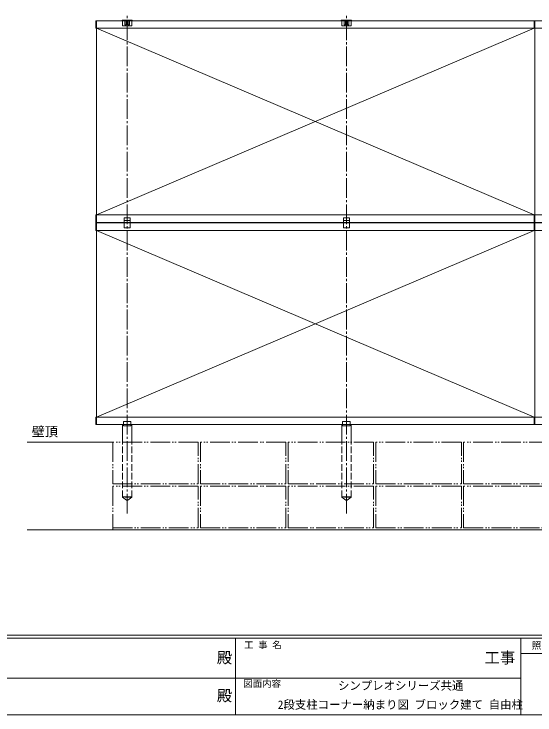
# Model space of a CAD drawing. Units: millimetres, scale not verified. Extents: x -3967 to 3967, y -2821 to 2821.
# Drawn here: x -1098 to 1277, y -2821 to 377 of the extents above; entities that cross this region are included whole.
import ezdxf
from ezdxf.enums import TextEntityAlignment as Align

# ---------------------------------------------------------------- set-up
doc = ezdxf.new("R2010")
doc.units = ezdxf.units.MM
doc.header["$LTSCALE"] = 10
for name, pattern in [('CHAIN2', [12, 9, -1, 1, -1]), ('DASHED3', [4, 3, -1]), ('DOUBLE_CHAIN2', [12.8, 9, -1, 0.6, -0.6, 0.6, -1])]:
    doc.linetypes.add(name, pattern=pattern)
doc.layers.add('0-0_0', color=3, linetype='Continuous')
doc.layers.add('0-1_USER1', color=4, linetype='Continuous', lineweight=9)
doc.layers.add('0-4_YKK_12', color=7, linetype='Continuous', lineweight=9)
doc.styles.add('ＭＳ ゴシック', font='')
doc.styles.get('ＭＳ ゴシック').set_extended_font_data('MS Gothic')

msp = doc.modelspace()

# ---------------------------------------------------------------- linework, layer by layer
at = {"layer": '0-1_USER1', "linetype": 'CHAIN2'}
for p, q in [((-582.54, -1901.77), (-582.54, 376.8)), ((417.46, -1901.77), (417.46, 376.8))]:
    msp.add_line(p, q, dxfattribs=at)
at = {"layer": '0-1_USER1'}
for p, q in [((-726.04, 346.02), (-726.04, 312.02)), ((-721.54, -573.98), (-721.54, 346.02)), ((-593.54, 348.02), (-604.54, 348.02)), ((-604.04, 348.02), (-604.04, 324.44)), ((-603.04, 323.44), (-562.04, 323.44)), ((-593.54, 329.3), (-593.54, 348.02)), ((-588.34, 349.32), (-592.24, 349.32)), ((-592.24, 328), (-588.34, 328)), ((-587.04, 329.3), (-587.04, 348.02)), ((-578.04, 348.02), (-587.04, 348.02)), ((-578.04, 329.3), (-578.04, 348.02)), ((-576.74, 349.32), (-572.84, 349.32)), ((-572.84, 328), (-576.74, 328)), ((-571.54, 329.3), (-571.54, 348.02)), ((-560.54, 348.02), (-571.54, 348.02)), ((-561.04, 348.02), (-561.04, 324.44)), ((406.46, 348.02), (395.46, 348.02)), ((395.96, 348.02), (395.96, 324.44)), ((396.96, 323.44), (437.96, 323.44)), ((406.46, 329.3), (406.46, 348.02)), ((411.66, 349.32), (407.76, 349.32)), ((407.76, 328), (411.66, 328)), ((412.96, 329.3), (412.96, 348.02)), ((421.96, 348.02), (412.96, 348.02)), ((421.96, 329.3), (421.96, 348.02)), ((423.26, 349.32), (427.16, 349.32)), ((427.16, 328), (423.26, 328)), ((428.46, 329.3), (428.46, 348.02)), ((439.46, 348.02), (428.46, 348.02)), ((438.96, 348.02), (438.96, 324.44)), ((1273.46, 346.02), (1273.46, 312.02)), ((1275.96, 312.02), (-726.04, 312.02)), ((1273.46, -539.98), (-721.54, 312.02)), ((-721.54, -539.98), (1273.46, 312.02)), ((1275.96, 312.02), (3273.46, 312.02)), ((1275.96, -539.98), (-726.04, -539.98)), ((-726.04, -539.98), (-726.04, -573.98)), ((1273.46, -539.98), (1273.46, -573.98)), ((1275.96, -539.98), (3273.46, -539.98)), ((-595.79, -553.48), (-569.29, -553.48)), ((-595.79, -553.48), (-595.79, -598.98)), ((-569.29, -565.48), (-595.79, -565.48)), ((-569.29, -598.73), (-569.29, -553.23)), ((404.21, -553.48), (430.71, -553.48)), ((404.21, -553.48), (404.21, -598.98)), ((430.71, -565.48), (404.21, -565.48)), ((430.71, -598.73), (430.71, -553.23)), ((-726.04, -576.48), (-726.04, -610.48)), ((-721.54, -1496.48), (-721.54, -576.48)), ((-595.79, -598.98), (-569.29, -598.98)), ((404.21, -598.98), (430.71, -598.98)), ((1273.46, -576.48), (1273.46, -610.48)), ((1275.96, -610.48), (-726.04, -610.48)), ((1273.46, -1462.48), (-721.54, -610.48)), ((1273.46, -610.48), (-721.54, -1462.48)), ((1275.96, -610.48), (3273.46, -610.48)), ((1275.96, -1462.48), (-726.04, -1462.48)), ((-726.04, -1462.48), (-726.04, -1496.48)), ((1273.46, -1462.48), (1273.46, -1496.48)), ((1275.96, -1462.48), (3273.46, -1462.48)), ((-603.54, -1576.48), (-603.54, -1496.48)), ((-599.84, -1481.48), (-565.24, -1481.48)), ((-599.84, -1481.48), (-599.84, -1502.48)), ((-599.84, -1502.48), (-565.24, -1502.48)), ((-565.24, -1502.48), (-565.24, -1481.48)), ((-561.54, -1576.48), (-561.54, -1496.48)), ((396.46, -1576.48), (396.46, -1496.48)), ((400.16, -1481.48), (434.76, -1481.48)), ((400.16, -1481.48), (400.16, -1502.48)), ((400.16, -1502.48), (434.76, -1502.48)), ((434.76, -1502.48), (434.76, -1481.48)), ((438.46, -1576.48), (438.46, -1496.48)), ((-648.54, -1576.48), (-1037.95, -1576.48)), ((3668.65, -1976.48), (-1037.95, -1976.48))]:
    msp.add_line(p, q, dxfattribs=at)
at = {"layer": '0-1_USER1', "linetype": 'DASHED3'}
for p, q in [((-603.54, -1826.48), (-603.54, -1576.48)), ((-561.54, -1826.48), (-561.54, -1576.48)), ((396.46, -1826.48), (396.46, -1576.48)), ((438.46, -1826.48), (438.46, -1576.48)), ((-601.04, -1826.48), (-564.04, -1826.48)), ((-561.54, -1827.48), (-579.35, -1840.33)), ((398.96, -1826.48), (435.96, -1826.48)), ((438.46, -1827.48), (420.65, -1840.33))]:
    msp.add_line(p, q, dxfattribs=at)
at = {"layer": '0-1_USER1', "linetype": 'DOUBLE_CHAIN2'}
msp.add_line((-648.54, -1966.48), (-258.54, -1966.48), dxfattribs=at)
at = {"layer": '0-1_USER1'}
for points in [[(-726.04, 346.02), (1275.96, 346.02), (1275.96, -573.98), (-726.04, -573.98)], [(-726.04, -576.48), (1275.96, -576.48), (1275.96, -1496.48), (-726.04, -1496.48)]]:
    msp.add_lwpolyline(points, dxfattribs=at)
for points in [[(3273.46, -573.98), (3273.46, 346.02), (1275.96, 346.02), (1275.96, -573.98)], [(3273.46, -1496.48), (3273.46, -576.48), (1275.96, -576.48), (1275.96, -1496.48)]]:
    msp.add_lwpolyline(points, close=True, dxfattribs=at)
at = {"layer": '0-1_USER1', "linetype": 'DOUBLE_CHAIN2'}
for points in [[(-258.54, -1766.48), (-258.54, -1576.48), (-648.54, -1576.48), (-648.54, -1766.48)], [(141.46, -1766.48), (141.46, -1576.48), (-248.54, -1576.48), (-248.54, -1766.48)], [(541.46, -1766.48), (541.46, -1576.48), (151.46, -1576.48), (151.46, -1766.48)], [(941.46, -1766.48), (941.46, -1576.48), (551.46, -1576.48), (551.46, -1766.48)], [(1341.46, -1766.48), (1341.46, -1576.48), (951.46, -1576.48), (951.46, -1766.48)], [(141.46, -1966.48), (141.46, -1776.48), (-248.54, -1776.48), (-248.54, -1966.48)], [(541.46, -1966.48), (541.46, -1776.48), (151.46, -1776.48), (151.46, -1966.48)], [(941.46, -1966.48), (941.46, -1776.48), (551.46, -1776.48), (551.46, -1966.48)], [(1341.46, -1966.48), (1341.46, -1776.48), (951.46, -1776.48), (951.46, -1966.48)]]:
    msp.add_lwpolyline(points, close=True, dxfattribs=at)
msp.add_lwpolyline([(-258.54, -1966.48), (-258.54, -1776.48), (-648.54, -1776.48), (-648.54, -1976.48)], dxfattribs=at)
at = {"layer": '0-1_USER1', "linetype": 'DASHED3'}
for points in [[(-561.54, -1827.48), (-561.54, -1826.48), (-603.54, -1826.48), (-603.54, -1827.48)], [(-561.54, -1827.48), (-603.54, -1827.48), (-585.73, -1840.33)], [(438.46, -1827.48), (438.46, -1826.48), (396.46, -1826.48), (396.46, -1827.48)], [(438.46, -1827.48), (396.46, -1827.48), (414.27, -1840.33)]]:
    msp.add_lwpolyline(points, dxfattribs=at)
at = {"layer": '0-1_USER1'}
for centre, radius, start, end in [((-604.54, 346.02), 2, 90, 180), ((-603.04, 324.44), 1, 180, 270), ((-592.24, 348.02), 1.3, 90, 180), ((-592.24, 329.3), 1.3, 180, 270), ((-588.34, 348.02), 1.3, 0, 90), ((-588.34, 329.3), 1.3, 270, 0), ((-576.74, 348.02), 1.3, 90, 180), ((-576.74, 329.3), 1.3, 180, 270), ((-572.84, 348.02), 1.3, 0, 90), ((-572.84, 329.3), 1.3, 270, 0), ((-562.04, 324.44), 1, 270, 0), ((-560.54, 346.02), 2, 0, 90), ((395.46, 346.02), 2, 90, 180), ((396.96, 324.44), 1, 180, 270), ((407.76, 348.02), 1.3, 90, 180), ((407.76, 329.3), 1.3, 180, 270), ((411.66, 348.02), 1.3, 0, 90), ((411.66, 329.3), 1.3, 270, 0), ((423.26, 348.02), 1.3, 90, 180), ((423.26, 329.3), 1.3, 180, 270), ((427.16, 348.02), 1.3, 0, 90), ((427.16, 329.3), 1.3, 270, 0), ((437.96, 324.44), 1, 270, 0), ((439.46, 346.02), 2, 0, 90)]:
    msp.add_arc(centre, radius, start, end, dxfattribs=at)
at = {"layer": '0-1_USER1', "linetype": 'DASHED3'}
for centre in [(-582.54, -1836.48), (417.46, -1836.48)]:
    msp.add_arc(centre, 5, 230.35793, 309.64207, dxfattribs=at)
at = {"layer": '0-4_YKK_12'}
for p, q in [((3760.92, -2457), (-3939.08, -2457)), ((3382.92, -2471), (-3939.08, -2471)), ((-89.08, -2471), (-89.08, -2821)), ((1212.92, -2471), (1212.92, -2821)), ((1894.76, -2540.99), (1212.92, -2540.99)), ((-1363.08, -2652.99), (-75.08, -2652.99)), ((-75.08, -2652.99), (1212.92, -2652.99)), ((-3939.08, -2821), (3382.92, -2821))]:
    msp.add_line(p, q, dxfattribs=at)

# ---------------------------------------------------------------- texts
at = {"layer": '0-0_0', "style": 'ＭＳ ゴシック'}
for s, height, p in [('壁頂', 43.99, (-1017.81, -1563.34)), ('シンプレオシリーズ共通', 38.12, (378.97, -2717.75)), ('2段支柱コーナー納まり図 ブロック建て 自由柱', 38.12, (104.41, -2804.42))]:
    msp.add_text(s, height=height, dxfattribs=at).set_placement(p, align=Align.BOTTOM_LEFT)
at = {"layer": '0-4_YKK_12', "style": 'ＭＳ ゴシック'}
for s, height, p in [('工 事 名', 30.79, (-48.96, -2526.33)), ('照  査', 30.79, (1262.81, -2528.8)), ('殿', 51.32, (-173.9, -2600.56)), ('工事', 51.32, (1047.23, -2600.56)), ('図面内容', 30.79, (-52.91, -2702.48)), ('殿', 51.32, (-173.9, -2773.78))]:
    msp.add_text(s, height=height, dxfattribs=at).set_placement(p, align=Align.BOTTOM_LEFT)

doc.saveas('drawing.dxf')
